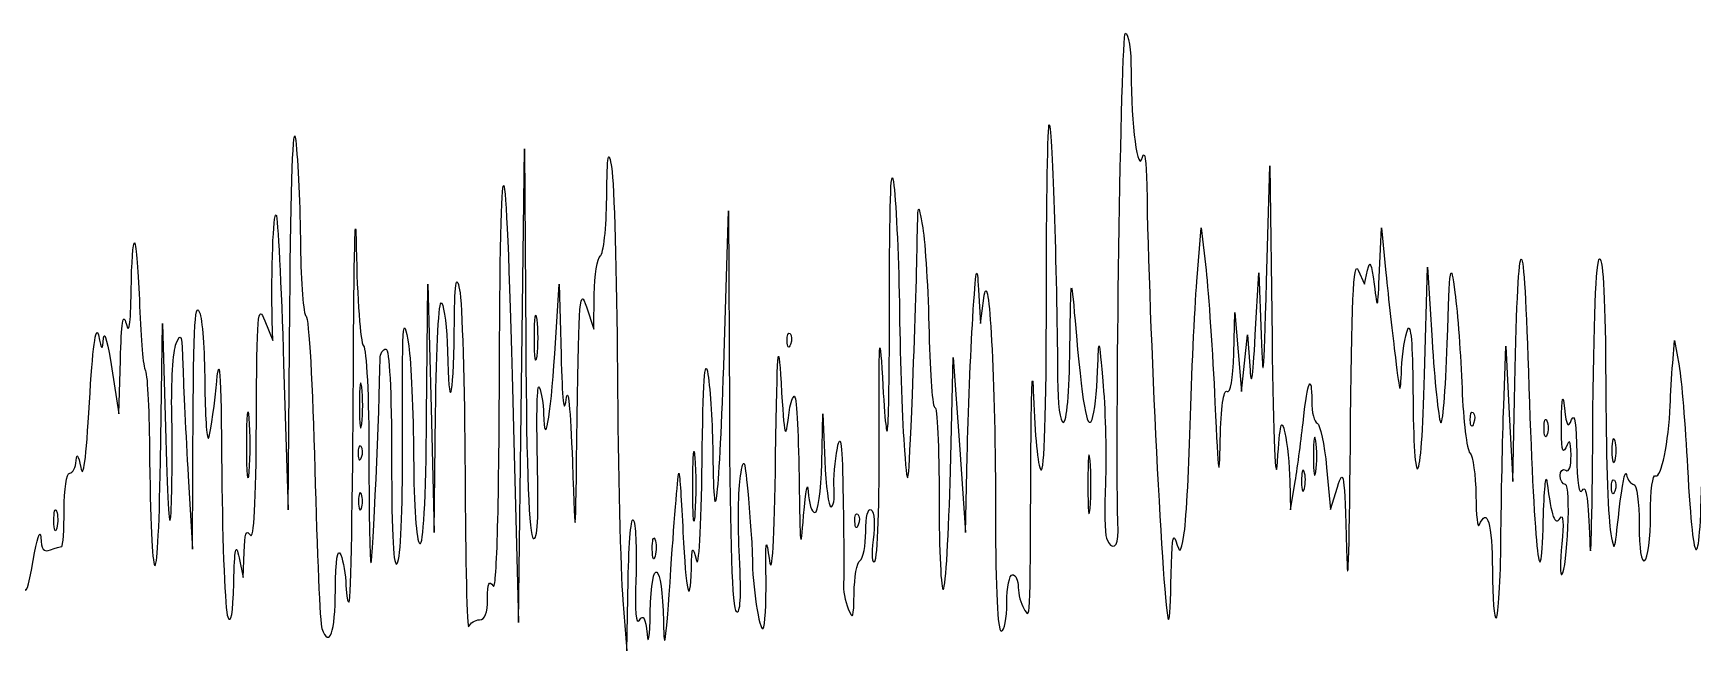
# Model space of a CAD drawing. Extents: x -517 to -102, y 95 to 207.
# Drawn here: x -413.3 to -309.6, y 167.6 to 206.6 of the extents above; entities that cross this region are included whole.
import ezdxf

# ---------------------------------------------------------------- set-up
doc = ezdxf.new("R2010")
doc.units = 0
doc.layers.add('Layer_1', color=7, linetype='CONTINUOUS')

msp = doc.modelspace()

# ---------------------------------------------------------------- linework, layer by layer
at = {"layer": 'Layer_1', "color": 7}
for p, q in [((-382.75181, 184.566011), (-382.569607, 199.382678)), ((-382.569607, 199.382678), (-382.487226, 187.320861)), ((-336.191098, 191.0924), (-335.992583, 198.324344)), ((-335.992583, 198.324344), (-335.849722, 187.564622)), ((-370.089289, 186.559688), (-369.816154, 195.502122)), ((-369.816154, 195.502122), (-369.7605, 183.087528)), ((-340.543078, 191.0924), (-340.271834, 194.443789)), ((-340.271834, 194.443789), (-339.974259, 191.797955)), ((-329.131281, 191.797955), (-329.016162, 194.443789)), ((-329.016162, 194.443789), (-328.733235, 191.621567)), ((-326.31332, 185.271567), (-326.136931, 191.974344)), ((-326.136931, 191.974344), (-325.848811, 187.388233)), ((-388.677065, 182.693108), (-388.599285, 190.916011)), ((-388.599285, 190.916011), (-388.402068, 183.1549)), ((-380.668784, 186.559575), (-380.391614, 190.916011)), ((-380.391614, 190.916011), (-380.278273, 186.506289)), ((-336.896654, 187.741011), (-336.68335, 191.621567)), ((-336.68335, 191.621567), (-336.536482, 187.741011)), ((-330.463116, 191.797955), (-330.071504, 190.916011)), ((-330.071504, 190.916011), (-329.882472, 191.797955)), ((-378.225727, 188.093789), (-378.198634, 190.27783)), ((-354.189905, 190.563233), (-354.076818, 188.446567)), ((-354.076818, 188.446567), (-353.85962, 190.034067)), ((-397.332144, 176.8049), (-397.223036, 189.5049)), ((-378.690801, 189.5049), (-378.225727, 188.093789)), ((-338.245478, 186.573664), (-338.183164, 189.152122)), ((-338.183164, 189.152122), (-337.966502, 186.682678)), ((-405.313586, 179.803511), (-405.180941, 188.446567)), ((-405.180941, 188.446567), (-404.982426, 181.214622)), ((-398.790837, 188.622955), (-398.297287, 187.388233)), ((-398.297287, 187.388233), (-398.32438, 188.622955)), ((-337.563234, 185.977122), (-337.376601, 187.741011)), ((-337.376601, 187.741011), (-337.243279, 185.800733)), ((-381.938982, 187.564721), (-381.938982, 187.564721)), ((-366.148959, 187.358936), (-366.149043, 187.358936)), ((-337.966502, 186.682678), (-337.74984, 184.213233)), ((-321.369662, 183.331289), (-321.23253, 187.035455)), ((-321.23253, 187.035455), (-321.021654, 182.802122)), ((-310.813027, 185.977122), (-310.702706, 187.388233)), ((-310.702706, 187.388233), (-310.416787, 185.800733)), ((-407.903765, 182.802122), (-407.812466, 186.153511)), ((-397.611515, 185.929638), (-397.332144, 176.8049)), ((-355.946682, 179.214637), (-355.770293, 186.3299)), ((-355.770293, 186.3299), (-355.38537, 180.861844)), ((-337.74984, 184.213233), (-337.563234, 185.977122)), ((-408.33898, 185.624344), (-407.903765, 182.802122)), ((-392.732824, 184.477802), (-392.732824, 184.477802)), ((-382.934012, 169.749344), (-382.75181, 184.566011)), ((-320.810777, 178.568789), (-320.704831, 183.684067)), ((-388.402068, 183.1549), (-388.204879, 175.393789)), ((-388.204879, 175.393789), (-388.12168, 182.802122)), ((-363.988632, 179.715317), (-363.916807, 182.802122)), ((-363.916807, 182.802122), (-363.797963, 179.891705)), ((-321.021654, 182.802122), (-320.810777, 178.568789)), ((-383.240421, 181.920178), (-382.934012, 169.749344)), ((-323.462848, 182.420047), (-323.462932, 182.420047)), ((-318.848966, 181.920276), (-318.848966, 181.920276)), ((-399.916396, 180.861943), (-399.916396, 180.861943)), ((-392.77496, 180.766287), (-392.774876, 180.766287)), ((-355.38537, 180.861844), (-355.000447, 175.393789)), ((-333.115892, 181.126414), (-333.115892, 181.126414)), ((-314.589499, 180.509165), (-314.589499, 180.509165)), ((-355.000447, 175.393789), (-354.899524, 180.156289)), ((-347.221358, 179.891691), (-347.221358, 179.891691)), ((-332.438389, 179.457422), (-332.194069, 176.818277)), ((-403.578032, 178.921567), (-403.312432, 174.335455)), ((-403.312432, 174.335455), (-403.292112, 179.097955)), ((-334.732856, 178.612886), (-334.685725, 176.8049)), ((-334.685725, 176.8049), (-334.401188, 178.568789)), ((-333.842642, 179.19285), (-333.842727, 179.19285)), ((-392.754386, 177.775025), (-392.754386, 177.775025)), ((-372.044101, 178.21611), (-372.045286, 178.21611)), ((-332.194069, 176.818277), (-331.765289, 178.2227)), ((-314.643403, 178.186714), (-314.643488, 178.186714)), ((-411.969345, 176.099443), (-411.969232, 176.099443)), ((-361.915625, 176.070047), (-361.91571, 176.070047)), ((-374.574901, 174.335554), (-374.574788, 174.335554)), ((-400.396428, 173.806289), (-400.136529, 172.571567)), ((-400.136529, 172.571567), (-400.084685, 174.159067)), ((-376.166634, 167.985455), (-376.085947, 172.395178)), ((-376.420267, 171.160455), (-376.166634, 167.985455))]:
    msp.add_line(p, q, dxfattribs=at)
for points in [[(-345.469944, 175.481983), (-345.668572, 181.108267), (-345.2922, 206.614622), (-345.010542, 206.614622)], [(-345.010542, 206.614622), (-344.810503, 206.614622), (-344.656438, 205.583645), (-344.654688, 204.233372)], [(-344.654688, 204.233372), (-344.650173, 200.810632), (-344.24112, 197.710378), (-343.944646, 198.853511)], [(-397.223036, 189.5049), (-397.156037, 197.305533), (-397.014531, 201.320291), (-396.856204, 199.911844)], [(-384.123438, 185.800733), (-384.059232, 202.151859), (-383.711252, 200.62255), (-383.240421, 181.920178)], [(-349.94946, 190.022309), (-349.94946, 196.10831), (-349.867672, 201.005989), (-349.767708, 200.906029)], [(-349.767708, 200.906029), (-349.591771, 200.730091), (-349.260612, 190.571739), (-349.249407, 185.006983)], [(-396.856204, 199.911844), (-396.714444, 198.650664), (-396.579908, 195.68733), (-396.557218, 193.326657)], [(-377.421817, 196.316694), (-377.385439, 199.133518), (-377.330264, 199.455945), (-377.108551, 198.147955)], [(-343.944646, 198.853511), (-343.810477, 199.370824), (-343.699592, 198.641562), (-343.67645, 197.089622)], [(-377.108551, 198.147955), (-376.960553, 197.27483), (-376.802198, 191.55983), (-376.756676, 185.447955)], [(-359.750332, 190.739622), (-359.745534, 196.521263), (-359.653896, 198.623528), (-359.473641, 197.089622)], [(-359.473641, 197.089622), (-359.325418, 195.828442), (-359.169829, 192.256567), (-359.127891, 189.152122)], [(-343.67645, 197.089622), (-343.548039, 188.479177), (-342.639904, 170.311977), (-342.320062, 169.955129)], [(-393.253807, 185.132665), (-393.214747, 192.776146), (-393.134906, 196.41436), (-393.076374, 193.217587)], [(-377.818735, 192.6799), (-377.624707, 192.799816), (-377.446088, 194.436375), (-377.421817, 196.316694)], [(-358.021834, 193.353816), (-357.981532, 196.12655), (-357.971796, 196.157538), (-357.67978, 194.443789)], [(-398.32438, 188.622955), (-398.393073, 191.766699), (-398.261134, 195.42459), (-398.085395, 195.248853)], [(-398.085395, 195.248853), (-397.978432, 195.141891), (-397.765185, 190.948244), (-397.611515, 185.929638)], [(-320.704831, 183.684067), (-320.475356, 194.760019), (-320.149192, 195.418536), (-319.831099, 185.447955)], [(-357.67978, 194.443789), (-357.514454, 193.47365), (-357.334679, 190.512337), (-357.280295, 187.863098)], [(-407.140833, 190.533837), (-407.117973, 192.263916), (-407.019167, 193.599501), (-406.921462, 193.501802)], [(-406.921462, 193.501802), (-406.823757, 193.404105), (-406.684706, 191.624643), (-406.612485, 189.547453)], [(-396.557218, 193.326657), (-396.53464, 190.96599), (-396.378317, 188.981615), (-396.210028, 188.916935)], [(-393.076374, 193.217587), (-393.017841, 190.020813), (-392.815318, 187.250624), (-392.626314, 187.061615)], [(-358.32384, 184.005204), (-358.180555, 187.577316), (-358.044665, 191.784191), (-358.021834, 193.353816)], [(-378.198634, 190.27783), (-378.183676, 191.479053), (-378.012762, 192.559984), (-377.818735, 192.6799)], [(-354.550782, 188.799344), (-354.348937, 191.960482), (-354.282022, 192.287492), (-354.189905, 190.563233)], [(-353.85962, 190.034067), (-353.528376, 192.455338), (-353.127987, 184.99408), (-353.12604, 176.363928)], [(-330.955086, 180.861844), (-330.878462, 189.884667), (-330.762102, 192.471298), (-330.463116, 191.797955)], [(-329.882472, 191.797955), (-329.738877, 192.467821), (-329.639676, 192.255737), (-329.469919, 190.916011)], [(-324.902209, 187.211844), (-324.740101, 192.237615), (-324.701098, 192.494426), (-324.420061, 190.386844)], [(-315.804296, 181.831983), (-315.756685, 188.661549), (-315.602902, 192.503511), (-315.377124, 192.503511)], [(-315.377124, 192.503511), (-315.153548, 192.503511), (-315.014779, 189.693255), (-314.998213, 184.830594)], [(-386.950373, 187.946796), (-386.919131, 191.051094), (-386.842903, 191.65087), (-386.617944, 190.563233)], [(-348.477501, 186.947261), (-348.416936, 191.600614), (-348.415497, 191.608127), (-348.158618, 188.622955)], [(-340.968753, 182.096567), (-340.883804, 185.201011), (-340.692232, 189.249136), (-340.543078, 191.0924)], [(-339.974259, 191.797955), (-339.810598, 190.342747), (-339.559392, 186.612122), (-339.416023, 183.507678)], [(-336.536482, 187.741011), (-336.410328, 184.408082), (-336.361588, 184.88103), (-336.191098, 191.0924)], [(-329.469919, 190.916011), (-329.252636, 189.201525), (-329.243154, 189.226228), (-329.131281, 191.797955)], [(-328.733235, 191.621567), (-328.577617, 190.069344), (-328.311962, 187.688094), (-328.142882, 186.3299)], [(-407.45187, 188.446567), (-407.263233, 187.70522), (-407.170072, 188.330384), (-407.140833, 190.533837)], [(-403.292112, 179.097955), (-403.252912, 188.248557), (-403.183288, 189.890839), (-402.865872, 189.152122)], [(-388.12168, 182.802122), (-388.073307, 187.109719), (-387.911453, 190.009962), (-387.734979, 189.731428)], [(-386.617944, 190.563233), (-386.457416, 189.787122), (-386.304395, 184.627747), (-386.277894, 179.097955)], [(-379.267043, 182.625733), (-379.16739, 190.056625), (-379.107672, 190.769732), (-378.690801, 189.5049)], [(-360.19867, 185.095178), (-359.872675, 179.362711), (-359.758601, 180.798779), (-359.750332, 190.739622)], [(-350.290694, 179.298105), (-350.070872, 179.078279), (-349.94946, 182.89429), (-349.94946, 190.022309)], [(-324.420061, 190.386844), (-324.251856, 189.125664), (-324.051309, 186.432716), (-323.974319, 184.40252)], [(-407.812466, 186.153511), (-407.747752, 188.528648), (-407.642709, 189.196612), (-407.45187, 188.446567)], [(-406.612485, 189.547453), (-406.540236, 187.470258), (-406.382051, 185.671653), (-406.260949, 185.550552)], [(-402.865872, 189.152122), (-402.699107, 188.764067), (-402.551505, 186.792922), (-402.537874, 184.771796)], [(-399.316646, 182.272955), (-399.287436, 189.144039), (-399.237962, 189.741504), (-398.790837, 188.622955)], [(-396.210028, 188.916935), (-396.041767, 188.852261), (-395.79519, 184.543797), (-395.662122, 179.342572)], [(-390.181112, 180.685455), (-390.211366, 188.585457), (-390.16305, 189.385503), (-389.796951, 187.035455)], [(-387.734979, 189.731428), (-387.568045, 189.467968), (-387.408335, 188.128454), (-387.380113, 186.754732)], [(-381.938982, 187.564721), (-381.938982, 188.825901), (-381.874945, 189.34184), (-381.796713, 188.711249)], [(-359.127891, 189.152122), (-359.085952, 186.047678), (-358.946506, 182.158303), (-358.818011, 180.509067)], [(-354.899524, 180.156289), (-354.844011, 182.775664), (-354.687068, 186.665039), (-354.550782, 188.799344)], [(-409.746478, 183.507678), (-409.548358, 186.898222), (-409.349081, 188.41912), (-409.191855, 187.741011)], [(-409.191855, 187.741011), (-408.959953, 186.740923), (-408.941722, 186.731214), (-408.860329, 187.564622)], [(-408.860329, 187.564622), (-408.812944, 188.049692), (-408.57836, 187.176567), (-408.33898, 185.624344)], [(-404.327078, 187.211844), (-404.025467, 187.95434), (-403.958919, 187.731221), (-403.906228, 185.800733)], [(-387.380113, 186.754732), (-387.297253, 182.723794), (-386.994541, 183.563527), (-386.950373, 187.946796)], [(-381.796713, 188.711249), (-381.718453, 188.08066), (-381.718453, 187.048785), (-381.796713, 186.418193)], [(-366.86902, 180.156289), (-366.767392, 186.924353), (-366.705134, 187.766428), (-366.529874, 184.7424)], [(-366.149043, 187.358936), (-366.164283, 187.73082), (-366.081, 187.939182), (-365.963764, 187.821955)], [(-365.963764, 187.821955), (-365.846529, 187.704731), (-365.833999, 187.400462), (-365.935824, 187.145799)], [(-360.392895, 181.508743), (-360.421456, 187.492777), (-360.379349, 188.271374), (-360.19867, 185.095178)], [(-357.280295, 187.863098), (-357.22591, 185.213861), (-357.062334, 183.119789), (-356.916821, 183.209611)], [(-348.158618, 188.622955), (-347.712115, 183.43441), (-347.407456, 181.660223), (-347.098818, 182.45095)], [(-346.747282, 185.447955), (-346.67063, 187.737486), (-346.670094, 187.736131), (-346.400459, 184.566011)], [(-337.243279, 185.800733), (-337.142526, 184.334321), (-337.057859, 184.808186), (-336.896654, 187.741011)], [(-327.755137, 185.624344), (-327.710969, 186.594483), (-327.538419, 187.705733), (-327.371654, 188.093789)], [(-327.371654, 188.093789), (-327.179968, 188.539852), (-327.059346, 187.155682), (-327.043683, 184.330282)], [(-404.600354, 182.802122), (-404.64709, 184.7424), (-404.524097, 186.726775), (-404.327078, 187.211844)], [(-401.835394, 184.439225), (-401.604226, 186.83543), (-401.537226, 185.834191), (-401.478016, 179.097955)], [(-392.626314, 187.061615), (-392.427432, 186.862747), (-392.282652, 183.89886), (-392.282652, 180.026935)], [(-391.58449, 186.241705), (-391.580539, 186.581255), (-391.418318, 186.859067), (-391.22429, 186.859067)], [(-391.22429, 186.859067), (-391.001194, 186.859067), (-390.869537, 184.297827), (-390.866122, 179.891705)], [(-389.796951, 187.035455), (-389.64585, 186.065317), (-389.508294, 182.939375), (-389.491305, 180.088917)], [(-382.487226, 187.320861), (-382.430641, 179.036928), (-382.283716, 175.184177), (-382.018088, 175.020016)], [(-381.796713, 186.418193), (-381.874945, 185.787604), (-381.938982, 186.30354), (-381.938982, 187.564721)], [(-365.935824, 187.145799), (-366.048431, 186.864375), (-366.132025, 186.947967), (-366.148959, 187.358936)], [(-348.891126, 182.272955), (-348.67675, 182.272955), (-348.514472, 184.106802), (-348.477501, 186.947261)], [(-335.849722, 187.564622), (-335.765253, 181.20278), (-335.625581, 178.030537), (-335.508007, 179.803511)], [(-325.848811, 187.388233), (-325.690371, 184.865872), (-325.452232, 182.563997), (-325.319644, 182.272955)], [(-325.319644, 182.272955), (-325.187084, 181.981914), (-324.999237, 184.204414), (-324.902209, 187.211844)], [(-403.906228, 185.800733), (-403.871797, 184.539553), (-403.724138, 181.443928), (-403.578032, 178.921567)], [(-392.147919, 173.482907), (-392.042763, 173.59767), (-391.621687, 183.132486), (-391.58449, 186.241705)], [(-384.521512, 172.0424), (-384.297174, 171.695252), (-384.16024, 176.427707), (-384.123438, 185.800733)], [(-381.37132, 182.831518), (-381.314057, 180.455193), (-380.926227, 182.513206), (-380.668784, 186.559575)], [(-380.278273, 186.506289), (-380.20546, 183.673695), (-380.09291, 182.664336), (-379.963595, 183.684067)], [(-371.463344, 179.803511), (-371.401707, 184.819049), (-371.290286, 186.49487), (-371.099729, 185.271567)], [(-370.794082, 180.362074), (-370.735211, 174.369091), (-370.361154, 177.658309), (-370.089289, 186.559688)], [(-350.916635, 179.803511), (-350.893775, 184.363164), (-350.820369, 186.191543), (-350.753511, 183.866577)], [(-338.660542, 184.213233), (-338.439619, 184.076688), (-338.284481, 184.958833), (-338.245478, 186.573664)], [(-328.142882, 186.3299), (-327.839719, 183.894697), (-327.834329, 183.884913), (-327.755137, 185.624344)], [(-310.970027, 183.331289), (-310.944345, 184.010386), (-310.873733, 185.201011), (-310.813027, 185.977122)], [(-310.416787, 185.800733), (-310.259532, 184.927608), (-310.020039, 182.070108), (-309.884572, 179.450733)], [(-406.260949, 185.550552), (-406.139848, 185.429444), (-406.021032, 183.253384), (-405.99693, 180.714852)], [(-402.537874, 184.771796), (-402.524327, 182.750676), (-402.424618, 181.185497), (-402.316498, 181.293625)], [(-393.509274, 171.050953), (-393.407815, 171.152415), (-393.292866, 177.489187), (-393.253807, 185.132665)], [(-392.732824, 184.477802), (-392.811056, 185.108394), (-392.875093, 184.592455), (-392.875093, 183.331275)], [(-381.753505, 179.927376), (-381.820702, 182.757884), (-381.767616, 184.800763), (-381.635903, 184.467106)], [(-379.963595, 183.684067), (-379.839135, 184.665534), (-379.688993, 183.184118), (-379.570262, 179.803511)], [(-376.756676, 185.447955), (-376.711154, 179.33608), (-376.559798, 172.906705), (-376.420267, 171.160455)], [(-371.099729, 185.271567), (-370.948627, 184.301428), (-370.8111, 182.092158), (-370.794082, 180.362074)], [(-366.529874, 184.7424), (-366.328254, 181.263303), (-366.244971, 180.954549), (-366.030284, 182.890144)], [(-349.249407, 185.006983), (-349.246303, 183.423155), (-349.095483, 182.272955), (-348.891126, 182.272955)], [(-347.098818, 182.45095), (-346.947688, 182.838122), (-346.789502, 184.186775), (-346.747282, 185.447955)], [(-333.888221, 182.449344), (-333.626037, 184.878778), (-333.368876, 185.446457), (-333.368876, 183.595872)], [(-327.043683, 184.330282), (-327.004426, 177.254536), (-326.507433, 177.895042), (-326.31332, 185.271567)], [(-319.831099, 185.447955), (-319.485292, 174.608297), (-319.061931, 170.360787), (-318.899258, 176.099344)], [(-314.998213, 184.830594), (-314.98382, 180.610492), (-314.856255, 176.443303), (-314.714749, 175.570178)], [(-402.316498, 181.293625), (-402.208351, 181.40175), (-401.991858, 182.817272), (-401.835394, 184.439225)], [(-392.732824, 182.184747), (-392.654564, 182.815339), (-392.654564, 183.847214), (-392.732824, 184.477802)], [(-381.635903, 184.467106), (-381.504021, 184.133449), (-381.384951, 183.397436), (-381.37132, 182.831518)], [(-366.030284, 182.890144), (-365.981855, 183.326612), (-365.836341, 183.789632), (-365.706886, 183.919081)], [(-365.706886, 183.919081), (-365.577459, 184.048526), (-365.442444, 181.786416), (-365.406855, 178.89217)], [(-358.818011, 180.509067), (-358.601857, 177.735155), (-358.564829, 177.997134), (-358.32384, 184.005204)], [(-350.753511, 183.866577), (-350.686652, 181.541613), (-350.4784, 179.485799), (-350.290694, 179.298105)], [(-346.400459, 184.566011), (-346.251925, 182.819761), (-346.19009, 180.079095), (-346.263045, 178.475639)], [(-339.084356, 181.14725), (-339.039313, 183.230095), (-338.884288, 184.351516), (-338.660542, 184.213233)], [(-333.368876, 183.595872), (-333.368876, 182.900606), (-333.214472, 182.278837), (-333.025778, 182.214157)], [(-323.974319, 184.40252), (-323.897357, 182.37232), (-323.677788, 180.554631), (-323.486357, 180.363214)], [(-317.762467, 182.272955), (-317.737913, 183.906923), (-317.683134, 184.160418), (-317.572023, 183.1549)], [(-410.294864, 179.450733), (-410.133236, 178.616287), (-409.955464, 179.931485), (-409.746478, 183.507678)], [(-404.64963, 176.628511), (-404.5758, 178.083719), (-404.553618, 180.861844), (-404.600354, 182.802122)], [(-399.916396, 180.861943), (-399.916396, 182.705207), (-399.856932, 183.459271), (-399.78426, 182.537638)], [(-399.78426, 182.537638), (-399.711587, 181.616007), (-399.711587, 180.107882), (-399.78426, 179.186249)], [(-392.875093, 183.331275), (-392.875093, 182.070094), (-392.811056, 181.554158), (-392.732824, 182.184747)], [(-389.107624, 174.688233), (-388.877104, 174.54577), (-388.727894, 177.320176), (-388.677065, 182.693108)], [(-379.570262, 179.803511), (-379.378379, 174.339788), (-379.378125, 174.34202), (-379.267043, 182.625733)], [(-369.7605, 183.087528), (-369.722852, 174.68483), (-369.582502, 170.597318), (-369.326273, 170.438954)], [(-356.916821, 183.209611), (-356.771279, 183.299437), (-356.652237, 180.717728), (-356.652237, 177.47248)], [(-339.416023, 183.507678), (-339.199784, 178.825097), (-339.143255, 178.42286), (-339.084356, 181.14725)], [(-335.508007, 179.803511), (-335.345984, 182.246664), (-335.260132, 182.581574), (-335.04457, 181.611497)], [(-323.462932, 182.420047), (-323.478172, 182.791931), (-323.394888, 183.000293), (-323.277653, 182.883066)], [(-323.277653, 182.883066), (-323.160418, 182.765842), (-323.147888, 182.461573), (-323.249713, 182.20691)], [(-321.54622, 174.964805), (-321.524489, 177.529079), (-321.4451, 181.293997), (-321.369662, 183.331289)], [(-318.848966, 181.920276), (-318.848966, 182.405346), (-318.768899, 182.603785), (-318.671053, 182.361249)], [(-317.572023, 183.1549), (-317.445559, 182.010588), (-317.361401, 181.87719), (-317.126959, 182.449344)], [(-317.126959, 182.449344), (-316.939281, 182.907301), (-316.827239, 182.1645), (-316.807624, 180.332678)], [(-311.871981, 178.935559), (-311.537152, 178.728623), (-311.055202, 181.077519), (-310.970027, 183.331289)], [(-399.690872, 175.2174), (-399.463768, 174.866002), (-399.338066, 177.236271), (-399.316646, 182.272955)], [(-363.01045, 180.667052), (-362.798247, 181.735805), (-362.707005, 180.93919), (-362.648923, 177.510455)], [(-360.670658, 173.571243), (-360.497826, 173.73301), (-360.372801, 177.304885), (-360.392895, 181.508743)], [(-341.3552, 175.2174), (-341.227636, 175.896497), (-341.05373, 178.992122), (-340.968753, 182.096567)], [(-335.04457, 181.611497), (-334.899056, 180.956654), (-334.758764, 179.607279), (-334.732856, 178.612886)], [(-334.401188, 178.568789), (-334.244724, 179.538928), (-334.013866, 181.285178), (-333.888221, 182.449344)], [(-333.115892, 181.126414), (-333.19672, 181.659991), (-333.262845, 181.223427), (-333.262845, 180.156275)], [(-333.025778, 182.214157), (-332.837084, 182.149483), (-332.572755, 180.90895), (-332.438389, 179.457422)], [(-323.249713, 182.20691), (-323.36232, 181.925486), (-323.445914, 182.009078), (-323.462848, 182.420047)], [(-318.671053, 181.479304), (-318.768899, 181.236771), (-318.848966, 181.435207), (-318.848966, 181.920276)], [(-318.671053, 182.361249), (-318.573178, 182.118715), (-318.573178, 181.72184), (-318.671053, 181.479304)], [(-317.493791, 180.685455), (-317.700745, 180.203826), (-317.786032, 180.707638), (-317.762467, 182.272955)], [(-315.994006, 174.863911), (-315.93059, 172.827009), (-315.845218, 175.962644), (-315.804296, 181.831983)], [(-405.99693, 180.714852), (-405.907889, 171.334544), (-405.452862, 170.727713), (-405.313586, 179.803511)], [(-404.982426, 181.214622), (-404.87123, 177.163404), (-404.72487, 175.146359), (-404.64963, 176.628511)], [(-399.78426, 179.186249), (-399.856932, 178.264618), (-399.916396, 179.018679), (-399.916396, 180.861943)], [(-392.774876, 180.766287), (-392.892111, 180.883513), (-392.975479, 180.675152), (-392.960154, 180.303267)], [(-392.74702, 180.09013), (-392.64511, 180.344793), (-392.65764, 180.649063), (-392.77496, 180.766287)], [(-390.508067, 173.453511), (-390.301593, 173.763351), (-390.16607, 176.760803), (-390.181112, 180.685455)], [(-372.045286, 178.21611), (-372.045286, 180.156388), (-371.987713, 180.995146), (-371.915295, 180.080018)], [(-363.216162, 178.109413), (-363.259116, 178.729881), (-363.166547, 179.88082), (-363.01045, 180.667052)], [(-347.221358, 179.891691), (-347.295639, 180.716311), (-347.356402, 180.041622), (-347.356402, 178.392386)], [(-333.115892, 179.186136), (-333.035063, 179.719714), (-333.035063, 180.592839), (-333.115892, 181.126414)], [(-331.19599, 174.335455), (-331.110646, 171.122271), (-331.016017, 173.685735), (-330.955086, 180.861844)], [(-317.165821, 180.223664), (-317.186423, 181.196348), (-317.241174, 181.273355), (-317.493791, 180.685455)], [(-314.589499, 180.509165), (-314.589499, 181.188263), (-314.516911, 181.466076), (-314.428152, 181.126526)], [(-314.428152, 179.891804), (-314.516911, 179.552257), (-314.589499, 179.830068), (-314.589499, 180.509165)], [(-314.428152, 181.126526), (-314.339422, 180.786979), (-314.339422, 180.231354), (-314.428152, 179.891804)], [(-410.979648, 179.097955), (-410.78562, 179.097955), (-410.605986, 179.455144), (-410.580417, 179.891705)], [(-410.580417, 179.891705), (-410.550614, 180.401275), (-410.448365, 180.243397), (-410.294864, 179.450733)], [(-392.960154, 180.303267), (-392.943221, 179.892298), (-392.859627, 179.808707), (-392.74702, 180.09013)], [(-392.282652, 180.026935), (-392.282652, 176.346879), (-392.22203, 173.402065), (-392.147919, 173.482907)], [(-390.866122, 179.891705), (-390.862453, 175.129191), (-390.749113, 173.091801), (-390.508067, 173.453511)], [(-389.491305, 180.088917), (-389.473242, 177.04922), (-389.314521, 174.816111), (-389.107624, 174.688233)], [(-382.018088, 175.020016), (-381.742301, 174.849568), (-381.666411, 176.257488), (-381.753505, 179.927376)], [(-371.915295, 180.080018), (-371.842905, 179.164893), (-371.842143, 177.577393), (-371.912473, 176.55224)], [(-371.821512, 173.6299), (-371.665077, 173.01511), (-371.514963, 175.602458), (-371.463344, 179.803511)], [(-369.067842, 178.921567), (-368.846354, 180.197651), (-368.798912, 180.062628), (-368.571921, 177.510455)], [(-367.251657, 173.6299), (-367.085203, 172.492674), (-366.949284, 174.811327), (-366.86902, 180.156289)], [(-364.413207, 176.628511), (-364.210374, 176.628511), (-364.029921, 177.940503), (-363.988632, 179.715317)], [(-363.797963, 179.891705), (-363.7326, 178.290978), (-363.557368, 176.981289), (-363.408581, 176.981289)], [(-351.360571, 170.631289), (-350.93752, 169.976677), (-350.969185, 169.322511), (-350.916635, 179.803511)], [(-347.221358, 176.89308), (-347.147106, 177.7177), (-347.147106, 179.067075), (-347.221358, 179.891691)], [(-333.842727, 179.19285), (-333.93936, 179.431692), (-334.01254, 179.150858), (-334.005343, 178.568775)], [(-333.262845, 180.156275), (-333.262845, 179.089122), (-333.19672, 178.652561), (-333.115892, 179.186136)], [(-331.765289, 178.2227), (-331.375794, 179.498432), (-331.32364, 179.142233), (-331.19599, 174.335455)], [(-323.486357, 180.363214), (-323.294925, 180.171794), (-323.12579, 178.975367), (-323.110465, 177.704483)], [(-317.493791, 179.274344), (-317.284185, 179.144799), (-317.151089, 179.530063), (-317.165821, 180.223664)], [(-316.807624, 180.332678), (-316.787022, 178.40983), (-316.670972, 177.67886), (-316.44336, 178.038911)], [(-309.884572, 179.450733), (-309.523186, 172.462194), (-309.0591, 172.643725), (-308.982703, 179.803511)], [(-411.332426, 176.8049), (-411.332426, 178.09842), (-411.178643, 179.097955), (-410.979648, 179.097955)], [(-401.478016, 179.097955), (-401.437941, 174.538303), (-401.26872, 170.490178), (-401.101983, 170.102122)], [(-395.662122, 179.342572), (-395.529054, 174.141346), (-395.33226, 169.65666), (-395.22479, 169.376599)], [(-386.277894, 179.097955), (-386.251365, 173.568164), (-386.149624, 169.242228), (-386.051778, 169.484761)], [(-373.409012, 173.100733), (-373.179876, 176.496219), (-372.954663, 179.194969), (-372.908548, 179.097955)], [(-372.908548, 179.097955), (-372.862461, 179.000942), (-372.749544, 177.339079), (-372.657652, 175.404925)], [(-369.130241, 173.857721), (-369.230628, 175.866723), (-369.202547, 178.145455), (-369.067842, 178.921567)], [(-365.406855, 178.89217), (-365.351145, 174.36184), (-365.311097, 174.022451), (-365.118763, 176.452122)], [(-365.118763, 176.452122), (-364.995912, 178.004344), (-364.866259, 178.679033), (-364.83067, 177.951428)], [(-356.387654, 171.835703), (-356.242112, 171.980723), (-356.043682, 175.301245), (-355.946682, 179.214637)], [(-347.356402, 178.392386), (-347.356402, 176.74315), (-347.295639, 176.068464), (-347.221358, 176.89308)], [(-346.263045, 178.475639), (-346.336027, 176.872182), (-346.305209, 175.324371), (-346.194549, 175.036055)], [(-334.005343, 178.568775), (-333.998006, 177.986691), (-333.919096, 177.791275), (-333.82966, 178.134517)], [(-333.82966, 178.134517), (-333.740196, 178.477758), (-333.746094, 178.954008), (-333.842642, 179.19285)], [(-318.899258, 176.099344), (-318.844281, 178.039622), (-318.73983, 179.150872), (-318.667215, 178.568789)], [(-318.667215, 178.568789), (-318.39106, 176.355873), (-318.171378, 175.750334), (-317.839513, 176.287299)], [(-317.846569, 178.942389), (-317.846569, 179.24488), (-317.687819, 179.394261), (-317.493791, 179.274344)], [(-317.507705, 178.3924), (-317.694084, 178.3924), (-317.846569, 178.639895), (-317.846569, 178.942389)], [(-317.74734, 172.748901), (-317.382031, 173.078356), (-317.156394, 178.3924), (-317.507705, 178.3924)], [(-316.44336, 178.038911), (-316.2173, 178.396518), (-316.072012, 177.37005), (-315.994006, 174.863911)], [(-314.643488, 178.186714), (-314.658728, 178.558598), (-314.575444, 178.76696), (-314.458209, 178.649733)], [(-314.458209, 178.649733), (-314.340974, 178.532509), (-314.328443, 178.22824), (-314.430269, 177.973576)], [(-314.151179, 176.8049), (-313.982721, 178.357122), (-313.781158, 179.349311), (-313.703208, 179.009761)], [(-313.703208, 179.009761), (-313.625258, 178.670214), (-313.414382, 178.3924), (-313.234606, 178.3924)], [(-313.234606, 178.3924), (-313.054774, 178.3924), (-312.90768, 177.27178), (-312.90768, 175.902136)], [(-312.202124, 176.493761), (-312.202124, 178.046858), (-312.065783, 179.055326), (-311.871981, 178.935559)], [(-392.754386, 177.775025), (-392.852233, 178.017561), (-392.932299, 177.819122), (-392.932299, 177.334052)], [(-392.754386, 176.89308), (-392.656512, 177.135616), (-392.656512, 177.532491), (-392.754386, 177.775025)], [(-371.912473, 176.55224), (-371.98396, 175.527091), (-372.043198, 176.275832), (-372.044101, 178.21611)], [(-368.571921, 177.510455), (-368.433858, 175.958233), (-368.322211, 174.291358), (-368.323763, 173.806289)], [(-364.83067, 177.951428), (-364.79511, 177.223825), (-364.607235, 176.628511), (-364.413207, 176.628511)], [(-363.408581, 176.981289), (-363.259793, 176.981289), (-363.173208, 177.488944), (-363.216162, 178.109413)], [(-362.648923, 177.510455), (-362.606195, 174.988094), (-362.595837, 172.600046), (-362.626063, 172.203684)], [(-356.652237, 177.47248), (-356.652237, 174.227232), (-356.533168, 171.690683), (-356.387654, 171.835703)], [(-323.110465, 177.704483), (-323.095225, 176.433603), (-323.002543, 175.592228), (-322.904697, 175.834761)], [(-314.430269, 177.973576), (-314.542876, 177.692153), (-314.62647, 177.775744), (-314.643403, 178.186714)], [(-411.969232, 176.099443), (-411.976288, 176.681526), (-411.903249, 176.96236), (-411.806616, 176.723518)], [(-411.806616, 176.723518), (-411.709983, 176.484676), (-411.704084, 176.008426), (-411.793634, 175.665185)], [(-411.479972, 174.511844), (-411.398833, 174.511844), (-411.332426, 175.543719), (-411.332426, 176.8049)], [(-392.932299, 177.334052), (-392.932299, 176.848983), (-392.852233, 176.650547), (-392.754386, 176.89308)], [(-376.085947, 172.395178), (-376.041581, 174.820525), (-375.887968, 176.506247), (-375.744627, 176.141226)], [(-361.91571, 176.070047), (-361.93095, 176.441931), (-361.847666, 176.650293), (-361.730431, 176.533066)], [(-361.730431, 176.533066), (-361.613196, 176.415842), (-361.600665, 176.111573), (-361.702491, 175.85691)], [(-361.238348, 175.435428), (-361.238348, 176.376687), (-361.098338, 176.936401), (-360.894404, 176.810372)], [(-360.894404, 176.810372), (-360.697893, 176.688918), (-360.643593, 175.886182), (-360.767715, 174.937466)], [(-353.12604, 176.363928), (-353.12604, 171.837684), (-352.995202, 169.220178), (-352.771682, 169.220178)], [(-322.904697, 175.834761), (-322.410074, 177.060503), (-322.079987, 175.942626), (-322.079987, 173.041935)], [(-317.839513, 176.287299), (-317.650961, 176.592387), (-317.610123, 175.958736), (-317.736051, 174.681398)], [(-314.714749, 175.570178), (-314.461426, 174.007302), (-314.452677, 174.026453), (-314.151179, 176.8049)], [(-312.554902, 173.6299), (-312.360874, 173.749816), (-312.202124, 175.038553), (-312.202124, 176.493761)], [(-413.260145, 173.6299), (-413.02844, 174.988094), (-412.817423, 175.645799), (-412.791204, 175.091461)], [(-411.793634, 175.665185), (-411.88307, 175.321943), (-411.962148, 175.51736), (-411.969345, 176.099443)], [(-400.084685, 174.159067), (-400.046585, 175.325085), (-399.94205, 175.606074), (-399.690872, 175.2174)], [(-375.744627, 176.141226), (-375.601258, 175.776203), (-375.536883, 174.109328), (-375.601569, 172.437059)], [(-372.657652, 175.404925), (-372.481715, 171.702466), (-372.203133, 170.495551), (-372.13255, 173.130129)], [(-361.702491, 175.85691), (-361.815098, 175.575486), (-361.898692, 175.659078), (-361.915625, 176.070047)], [(-361.591126, 173.6299), (-361.397098, 173.749816), (-361.238348, 174.562303), (-361.238348, 175.435428)], [(-346.194549, 175.036055), (-345.864434, 174.175763), (-345.433198, 174.44115), (-345.469944, 175.481983)], [(-342.153155, 172.777352), (-342.130295, 174.700425), (-342.02449, 175.435834), (-341.852589, 174.864622)], [(-312.90768, 175.902136), (-312.90768, 174.331795), (-312.77735, 173.492413), (-312.554902, 173.6299)], [(-412.791204, 175.091461), (-412.755052, 174.326918), (-412.608804, 174.135278), (-412.185527, 174.297711)], [(-412.185527, 174.297711), (-411.878611, 174.415488), (-411.561111, 174.511844), (-411.479972, 174.511844)], [(-400.727559, 172.218789), (-400.671707, 174.431453), (-400.600192, 174.774328), (-400.396428, 173.806289)], [(-394.374511, 171.777817), (-394.35786, 173.731822), (-394.250108, 174.456374), (-394.046541, 173.982678)], [(-374.574788, 174.335554), (-374.581843, 174.917638), (-374.508804, 175.198471), (-374.412171, 174.959629)], [(-374.399189, 173.901296), (-374.488625, 173.558055), (-374.567704, 173.753471), (-374.574901, 174.335554)], [(-374.412171, 174.959629), (-374.315538, 174.720788), (-374.30964, 174.244538), (-374.399189, 173.901296)], [(-372.13255, 173.130129), (-372.094083, 174.566951), (-372.069868, 174.605853), (-371.821512, 173.6299)], [(-367.470295, 172.503272), (-367.5045, 175.005491), (-367.475093, 175.156835), (-367.251657, 173.6299)], [(-360.767715, 174.937466), (-360.894094, 173.971462), (-360.85351, 173.400123), (-360.670658, 173.571243)], [(-341.852589, 174.864622), (-341.598419, 174.019985), (-341.577394, 174.034906), (-341.3552, 175.2174)], [(-321.832817, 170.055313), (-321.69687, 170.191259), (-321.567895, 172.400529), (-321.54622, 174.964805)], [(-317.736051, 174.681398), (-317.850464, 173.52099), (-317.855572, 172.651368), (-317.74734, 172.748901)], [(-413.869971, 172.0424), (-413.734927, 171.410857), (-413.561784, 171.861583), (-413.260145, 173.6299)], [(-394.046541, 173.982678), (-393.879776, 173.594622), (-393.732202, 172.734728), (-393.71857, 172.071796)], [(-374.703058, 170.387528), (-374.623612, 174.077547), (-373.955846, 173.613342), (-373.881932, 169.816719)], [(-369.326273, 170.438954), (-369.061661, 170.275421), (-369.002649, 171.304623), (-369.130241, 173.857721)], [(-368.323763, 173.806289), (-368.329125, 172.126496), (-367.881803, 169.161775), (-367.656816, 169.386762)], [(-361.966256, 171.580608), (-361.953838, 172.587803), (-361.785154, 173.509984), (-361.591126, 173.6299)], [(-401.101983, 170.102122), (-400.893788, 169.617671), (-400.776468, 170.280978), (-400.727559, 172.218789)], [(-384.8689, 171.24865), (-384.864949, 172.232683), (-384.775879, 172.436012), (-384.521512, 172.0424)], [(-375.601569, 172.437059), (-375.679293, 170.427792), (-375.605238, 169.569191), (-375.383213, 169.905537)], [(-373.881932, 169.816719), (-373.838978, 167.609787), (-373.727246, 168.38563), (-373.409012, 173.100733)], [(-367.656816, 169.386762), (-367.532525, 169.511058), (-367.448592, 170.913486), (-367.470295, 172.503272)], [(-362.626063, 172.203684), (-362.656148, 171.80732), (-362.525056, 171.092945), (-362.334697, 170.616184)], [(-352.418904, 170.984067), (-352.418904, 171.954205), (-352.260154, 172.747955), (-352.066126, 172.747955)], [(-352.066126, 172.747955), (-351.872098, 172.747955), (-351.710893, 172.390769), (-351.70793, 171.954205)], [(-342.320062, 169.955129), (-342.247615, 169.874287), (-342.172488, 171.144287), (-342.153155, 172.777352)], [(-322.079987, 173.041935), (-322.079987, 171.263351), (-321.968763, 169.919369), (-321.832817, 170.055313)], [(-395.22479, 169.376599), (-394.743347, 168.121992), (-394.397343, 169.099135), (-394.374511, 171.777817)], [(-393.71857, 172.071796), (-393.705024, 171.40887), (-393.610733, 170.949489), (-393.509274, 171.050953)], [(-385.374049, 169.925733), (-385.032702, 169.925733), (-384.872569, 170.345039), (-384.8689, 171.24865)], [(-362.334697, 170.616184), (-362.039352, 169.876423), (-361.985334, 170.017808), (-361.966256, 171.580608)], [(-351.70793, 171.954205), (-351.705108, 171.517644), (-351.548644, 170.92233), (-351.360571, 170.631289)], [(-375.383213, 169.905537), (-375.13435, 170.282513), (-375.010285, 170.053786), (-374.90479, 169.023593)], [(-374.90479, 169.023593), (-374.825316, 168.247572), (-374.736134, 168.85054), (-374.703058, 170.387528)], [(-352.771682, 169.220178), (-352.577654, 169.220178), (-352.418904, 170.013928), (-352.418904, 170.984067)], [(-386.051778, 169.484761), (-385.953903, 169.727297), (-385.648934, 169.925733), (-385.374049, 169.925733)]]:
    msp.add_open_spline(points, degree=3, dxfattribs=at)

doc.saveas('drawing.dxf')
